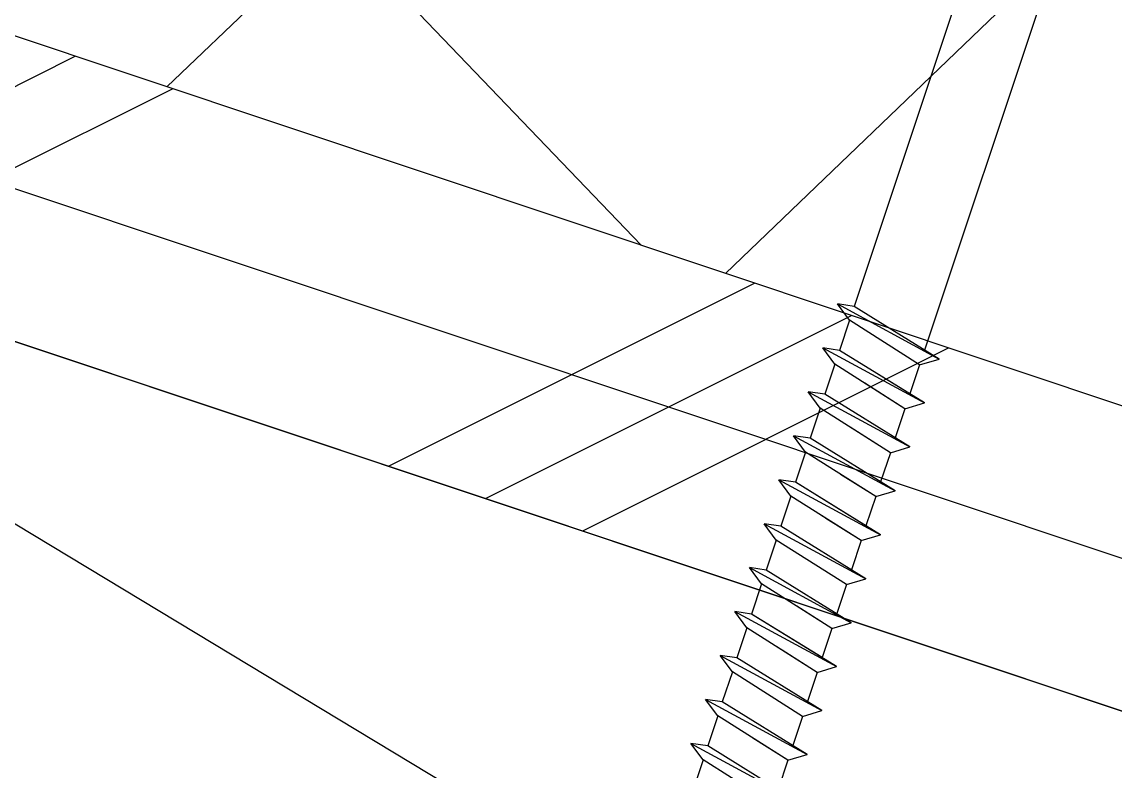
# Model space of a CAD drawing. Header units: inches. Extents: x -2661 to 42767, y -1222 to 9099.
# Drawn here: x 817.966 to 820.326, y 2532.054 to 2533.671 of the extents above; entities that cross this region are included whole.
import ezdxf

# ---------------------------------------------------------------- set-up
doc = ezdxf.new("R2010")
doc.units = ezdxf.units.IN
doc.header["$LTSCALE"] = 12
doc.header["$MEASUREMENT"] = 0
doc.layers.add('S-HATCH1', color=1, linetype='CONTINUOUS', transparency=0.5)
doc.layers.add('S-SIMPSON', color=2, linetype='CONTINUOUS')
doc.layers.add('S-WOOD', color=3, linetype='CONTINUOUS')

# ---------------------------------------------------------------- blocks, each defined once
blk = doc.blocks.new('SIP SCREW')
at = {"layer": 'S-SIMPSON'}
for p, q in [((-0.087, -0.536), (-0.087, -9.8775)), ((0.087, -0.5316), (0.087, -9.8363))]:
    blk.add_line(p, q, dxfattribs=at)
at = {"layer": 'S-SIMPSON', "color": 1}
for p, q in [((-0.123, -9.886), (0.087, -9.8363)), ((-0.123, -9.886), (0.087, -9.8363)), ((-0.123, -9.886), (0.087, -9.8363)), ((-0.123, -9.886), (0.087, -9.8363)), ((0.087, -9.8363), (0.123, -9.8427)), ((0.087, -9.8363), (0.123, -9.8427)), ((0.087, -9.8363), (0.123, -9.8427)), ((0.087, -9.8363), (0.123, -9.8427)), ((0.123, -9.8427), (-0.123, -9.886)), ((0.123, -9.8427), (-0.123, -9.886)), ((0.123, -9.8427), (-0.123, -9.886)), ((0.123, -9.8427), (-0.123, -9.886)), ((0.087, -9.8679), (0.123, -9.8427)), ((0.087, -9.8679), (0.123, -9.8427)), ((0.087, -9.8679), (0.123, -9.8427)), ((0.087, -9.8679), (0.123, -9.8427)), ((-0.087, -9.9112), (-0.123, -9.886)), ((-0.087, -9.9112), (-0.123, -9.886)), ((-0.087, -9.9112), (-0.123, -9.886)), ((-0.087, -9.9112), (-0.123, -9.886)), ((-0.087, -9.9112), (-0.123, -9.886)), ((-0.087, -9.9112), (0.087, -9.8679)), ((-0.087, -9.9112), (0.087, -9.8679)), ((-0.087, -9.9112), (0.087, -9.8679)), ((-0.087, -9.9112), (0.087, -9.8679)), ((0.087, -9.8679), (0.087, -9.9363)), ((0.087, -9.8679), (0.087, -9.9363)), ((0.087, -9.8679), (0.087, -9.9363)), ((0.087, -9.8679), (0.087, -9.9363)), ((0.087, -9.8679), (0.087, -9.9363)), ((0.087, -9.8679), (0.087, -9.9363)), ((0.087, -9.8679), (0.087, -9.9363)), ((0.087, -9.8679), (0.087, -9.9363)), ((0.087, -9.8679), (0.087, -9.9363)), ((0.087, -9.8679), (0.087, -9.9363)), ((0.087, -9.8679), (0.087, -9.9363)), ((0.087, -9.8679), (0.087, -9.9363)), ((0.087, -9.8679), (0.087, -9.9363)), ((0.087, -9.8679), (0.087, -9.9363)), ((-0.087, -9.9112), (0, -9.8896)), ((-0.087, -9.9112), (-0.087, -9.9775)), ((-0.087, -9.9112), (-0.087, -9.9775)), ((-0.087, -9.9112), (-0.087, -9.9775)), ((-0.087, -9.9112), (-0.087, -9.9775)), ((-0.087, -9.9112), (-0.087, -9.9775)), ((-0.087, -9.9112), (-0.087, -9.9775)), ((-0.087, -9.9112), (-0.087, -9.9775)), ((-0.087, -9.9112), (-0.087, -9.9775)), ((-0.087, -9.9112), (-0.087, -9.9775)), ((-0.087, -9.9112), (-0.087, -9.9775)), ((-0.087, -9.9112), (-0.087, -9.9775)), ((-0.087, -9.9112), (-0.087, -9.9775)), ((-0.087, -9.9112), (-0.087, -9.9775)), ((-0.087, -9.9112), (-0.087, -9.9775)), ((-0.087, -9.9112), (-0.087, -9.9775)), ((-0.087, -9.9112), (-0.087, -9.9775)), ((-0.123, -9.986), (0.087, -9.9363)), ((-0.123, -9.986), (0.087, -9.9363)), ((-0.123, -9.986), (0.087, -9.9363)), ((-0.123, -9.986), (0.087, -9.9363)), ((-0.123, -9.986), (0.087, -9.9363)), ((-0.123, -9.986), (0.087, -9.9363)), ((-0.123, -9.986), (0.087, -9.9363)), ((-0.123, -9.986), (0.087, -9.9363)), ((-0.087, -9.9775), (0.087, -9.9363)), ((0.087, -9.9363), (0.123, -9.9427)), ((0.087, -9.9363), (0.123, -9.9427)), ((0.087, -9.9363), (0.123, -9.9427)), ((0.087, -9.9363), (0.123, -9.9427)), ((0.087, -9.9363), (0.123, -9.9427)), ((0.087, -9.9363), (0.123, -9.9427)), ((0.087, -9.9363), (0.123, -9.9427)), ((0.087, -9.9363), (0.123, -9.9427)), ((0.087, -9.9363), (0.123, -9.9427)), ((0.123, -9.9427), (-0.123, -9.986)), ((0.123, -9.9427), (-0.123, -9.986)), ((0.123, -9.9427), (-0.123, -9.986)), ((0.123, -9.9427), (-0.123, -9.986)), ((0.123, -9.9427), (-0.123, -9.986)), ((0.123, -9.9427), (-0.123, -9.986)), ((0.123, -9.9427), (-0.123, -9.986)), ((0.123, -9.9427), (-0.123, -9.986)), ((0.123, -9.9427), (-0.123, -9.986)), ((0.087, -9.9679), (0.123, -9.9427)), ((0.087, -9.9679), (0.123, -9.9427)), ((0.087, -9.9679), (0.123, -9.9427)), ((0.087, -9.9679), (0.123, -9.9427)), ((0.087, -9.9679), (0.123, -9.9427)), ((0.087, -9.9679), (0.123, -9.9427)), ((0.087, -9.9679), (0.123, -9.9427)), ((0.087, -9.9679), (0.123, -9.9427)), ((0.087, -9.9679), (0.123, -9.9427)), ((-0.087, -10.0112), (0.087, -9.9679)), ((-0.087, -10.0112), (0.087, -9.9679)), ((-0.087, -10.0112), (0.087, -9.9679)), ((-0.087, -10.0112), (0.087, -9.9679)), ((-0.087, -10.0112), (0.087, -9.9679)), ((-0.087, -10.0112), (0.087, -9.9679)), ((-0.087, -10.0112), (0.087, -9.9679)), ((-0.087, -10.0112), (0.087, -9.9679)), ((-0.087, -10.0112), (0.087, -9.9679)), ((0.087, -9.9679), (0.087, -10.0363)), ((0.087, -9.9679), (0.087, -10.0363)), ((0.087, -9.9679), (0.087, -10.0363)), ((0.087, -9.9679), (0.087, -10.0363)), ((0.087, -9.9679), (0.087, -10.0363)), ((0.087, -9.9679), (0.087, -10.0363)), ((0.087, -9.9679), (0.087, -10.0363)), ((0.087, -9.9679), (0.087, -10.0363)), ((0.087, -9.9679), (0.087, -10.0363)), ((0.087, -9.9679), (0.087, -10.0363)), ((0.087, -9.9679), (0.087, -10.0363)), ((0.087, -9.9679), (0.087, -10.0363)), ((0.087, -9.9679), (0.087, -10.0363)), ((0.087, -9.9679), (0.087, -10.0363)), ((0.087, -9.9679), (0.087, -10.0363)), ((0.087, -9.9679), (0.087, -10.0363)), ((0.087, -9.9679), (0.087, -10.0363)), ((0.087, -9.9679), (0.087, -10.0363)), ((0.087, -9.9679), (0.087, -10.0363)), ((0.087, -9.9679), (0.087, -10.0363)), ((0.087, -9.9679), (0.087, -10.0363)), ((-0.087, -10.0112), (-0.123, -9.986)), ((-0.087, -10.0112), (-0.123, -9.986)), ((-0.087, -10.0112), (-0.123, -9.986)), ((-0.087, -10.0112), (-0.123, -9.986)), ((-0.087, -10.0112), (-0.123, -9.986)), ((-0.087, -10.0112), (-0.123, -9.986)), ((-0.087, -10.0112), (-0.123, -9.986)), ((-0.087, -10.0112), (-0.123, -9.986)), ((-0.087, -10.0112), (-0.123, -9.986)), ((-0.087, -10.0112), (-0.123, -9.986)), ((-0.087, -10.0112), (-0.123, -9.986)), ((-0.087, -10.0112), (-0.123, -9.986)), ((-0.087, -10.0112), (-0.123, -9.986)), ((-0.087, -10.0112), (0.013, -9.9863)), ((-0.087, -10.0112), (0.013, -9.9863)), ((-0.087, -10.0112), (0.013, -9.9863)), ((-0.087, -10.0112), (0, -9.9896)), ((-0.087, -10.0112), (-0.087, -10.0775)), ((-0.087, -10.0112), (-0.087, -10.0775)), ((-0.087, -10.0112), (-0.087, -10.0775)), ((-0.087, -10.0112), (-0.087, -10.0775)), ((-0.087, -10.0112), (-0.087, -10.0775)), ((-0.087, -10.0112), (-0.087, -10.0775)), ((-0.087, -10.0112), (-0.087, -10.0775)), ((-0.087, -10.0112), (-0.087, -10.0775)), ((-0.087, -10.0112), (-0.087, -10.0775)), ((-0.087, -10.0112), (-0.087, -10.0775)), ((-0.087, -10.0112), (-0.087, -10.0775)), ((-0.087, -10.0112), (-0.087, -10.0775)), ((-0.087, -10.0112), (-0.087, -10.0775)), ((-0.087, -10.0112), (-0.087, -10.0775)), ((-0.087, -10.0112), (-0.087, -10.0775)), ((-0.087, -10.0112), (-0.087, -10.0775)), ((-0.087, -10.0112), (-0.087, -10.0775)), ((-0.087, -10.0112), (-0.087, -10.0775)), ((-0.087, -10.0112), (-0.087, -10.0775)), ((-0.087, -10.0112), (-0.087, -10.0775)), ((-0.087, -10.0112), (-0.087, -10.0775)), ((-0.123, -10.086), (0.087, -10.0363)), ((-0.123, -10.086), (0.087, -10.0363)), ((-0.123, -10.086), (0.087, -10.0363)), ((-0.123, -10.086), (0.087, -10.0363)), ((-0.123, -10.086), (0.087, -10.0363)), ((-0.123, -10.086), (0.087, -10.0363)), ((-0.123, -10.086), (0.087, -10.0363)), ((-0.123, -10.086), (0.087, -10.0363)), ((-0.123, -10.086), (0.087, -10.0363)), ((-0.123, -10.086), (0.087, -10.0363)), ((-0.123, -10.086), (0.087, -10.0363)), ((-0.123, -10.086), (0.087, -10.0363)), ((0.123, -10.0427), (-0.123, -10.086)), ((0.123, -10.0427), (-0.123, -10.086)), ((0.123, -10.0427), (-0.123, -10.086)), ((0.123, -10.0427), (-0.123, -10.086)), ((0.123, -10.0427), (-0.123, -10.086)), ((0.123, -10.0427), (-0.123, -10.086)), ((0.123, -10.0427), (-0.123, -10.086)), ((0.123, -10.0427), (-0.123, -10.086)), ((0.123, -10.0427), (-0.123, -10.086)), ((0.123, -10.0427), (-0.123, -10.086)), ((0.123, -10.0427), (-0.123, -10.086)), ((0.123, -10.0427), (-0.123, -10.086)), ((0.087, -10.0363), (0.123, -10.0427)), ((0.087, -10.0363), (0.123, -10.0427)), ((0.087, -10.0363), (0.123, -10.0427)), ((0.087, -10.0363), (0.123, -10.0427)), ((0.087, -10.0363), (0.123, -10.0427)), ((0.087, -10.0363), (0.123, -10.0427)), ((0.087, -10.0363), (0.123, -10.0427)), ((0.087, -10.0363), (0.123, -10.0427)), ((0.087, -10.0363), (0.123, -10.0427)), ((0.087, -10.0363), (0.123, -10.0427)), ((0.087, -10.0363), (0.123, -10.0427)), ((0.087, -10.0363), (0.123, -10.0427)), ((0.087, -10.0679), (0.123, -10.0427)), ((0.087, -10.0679), (0.123, -10.0427)), ((0.087, -10.0679), (0.123, -10.0427)), ((0.087, -10.0679), (0.123, -10.0427)), ((0.087, -10.0679), (0.123, -10.0427)), ((0.087, -10.0679), (0.123, -10.0427)), ((0.087, -10.0679), (0.123, -10.0427)), ((0.087, -10.0679), (0.123, -10.0427)), ((0.087, -10.0679), (0.123, -10.0427)), ((0.087, -10.0679), (0.123, -10.0427)), ((0.087, -10.0679), (0.123, -10.0427)), ((0.087, -10.0679), (0.123, -10.0427)), ((-0.087, -10.1112), (0.087, -10.0679)), ((-0.087, -10.1112), (0.087, -10.0679)), ((-0.087, -10.1112), (0.087, -10.0679)), ((-0.087, -10.1112), (0.087, -10.0679)), ((-0.087, -10.1112), (0.087, -10.0679)), ((-0.087, -10.1112), (0.087, -10.0679)), ((-0.087, -10.1112), (0.087, -10.0679)), ((-0.087, -10.1112), (0.087, -10.0679)), ((-0.087, -10.1112), (0.087, -10.0679)), ((-0.087, -10.1112), (0.087, -10.0679)), ((-0.087, -10.1112), (0.087, -10.0679)), ((-0.087, -10.1112), (0.087, -10.0679)), ((0.087, -10.0679), (0.087, -10.1363)), ((0.087, -10.0679), (0.087, -10.1363)), ((0.087, -10.0679), (0.087, -10.1363)), ((0.087, -10.0679), (0.087, -10.1363)), ((0.087, -10.0679), (0.087, -10.1363)), ((0.087, -10.0679), (0.087, -10.1363)), ((0.087, -10.0679), (0.087, -10.1363)), ((0.087, -10.0679), (0.087, -10.1363)), ((0.087, -10.0679), (0.087, -10.1363)), ((0.087, -10.0679), (0.087, -10.1363)), ((0.087, -10.0679), (0.087, -10.1363)), ((0.087, -10.0679), (0.087, -10.1363)), ((0.087, -10.0679), (0.087, -10.1363)), ((0.087, -10.0679), (0.087, -10.1363)), ((0.087, -10.0679), (0.087, -10.1363)), ((0.087, -10.0679), (0.087, -10.1363)), ((0.087, -10.0679), (0.087, -10.1363)), ((0.087, -10.0679), (0.087, -10.1363)), ((0.087, -10.0679), (0.087, -10.1363)), ((0.087, -10.0679), (0.087, -10.1363)), ((0.087, -10.0679), (0.087, -10.1363)), ((0.087, -10.0679), (0.087, -10.1363)), ((0.087, -10.0679), (0.087, -10.1363)), ((0.087, -10.0679), (0.087, -10.1363)), ((0.087, -10.0679), (0.087, -10.1363)), ((-0.087, -10.1112), (-0.123, -10.086)), ((-0.087, -10.1112), (-0.123, -10.086)), ((-0.087, -10.1112), (-0.123, -10.086)), ((-0.087, -10.1112), (-0.123, -10.086)), ((-0.087, -10.1112), (-0.123, -10.086)), ((-0.087, -10.1112), (-0.123, -10.086)), ((-0.087, -10.1112), (-0.123, -10.086)), ((-0.087, -10.1112), (-0.123, -10.086)), ((-0.087, -10.1112), (-0.123, -10.086)), ((-0.087, -10.1112), (-0.123, -10.086)), ((-0.087, -10.1112), (-0.123, -10.086)), ((-0.087, -10.1112), (-0.123, -10.086)), ((-0.087, -10.1112), (-0.123, -10.086)), ((-0.087, -10.1112), (-0.123, -10.086)), ((-0.087, -10.1112), (-0.123, -10.086)), ((-0.087, -10.1112), (0.013, -10.0863)), ((-0.087, -10.1112), (0.013, -10.0863)), ((-0.087, -10.1112), (0.013, -10.0863)), ((-0.087, -10.1112), (-0.087, -10.1775)), ((-0.087, -10.1112), (-0.087, -10.1775)), ((-0.087, -10.1112), (-0.087, -10.1775)), ((-0.087, -10.1112), (-0.087, -10.1775)), ((-0.087, -10.1112), (-0.087, -10.1775)), ((-0.087, -10.1112), (-0.087, -10.1775)), ((-0.087, -10.1112), (-0.087, -10.1775)), ((-0.087, -10.1112), (-0.087, -10.1775)), ((-0.087, -10.1112), (-0.087, -10.1775)), ((-0.087, -10.1112), (-0.087, -10.1775)), ((-0.087, -10.1112), (-0.087, -10.1775)), ((-0.087, -10.1112), (-0.087, -10.1775)), ((-0.087, -10.1112), (-0.087, -10.1775)), ((-0.087, -10.1112), (-0.087, -10.1775)), ((-0.087, -10.1112), (-0.087, -10.1775)), ((-0.087, -10.1112), (-0.087, -10.1775)), ((-0.087, -10.1112), (-0.087, -10.1775)), ((-0.087, -10.1112), (-0.087, -10.1775)), ((-0.087, -10.1112), (-0.087, -10.1775)), ((-0.087, -10.1112), (-0.087, -10.1775)), ((-0.087, -10.1112), (-0.087, -10.1775)), ((-0.087, -10.1112), (-0.087, -10.1775)), ((-0.087, -10.1112), (-0.087, -10.1775)), ((-0.087, -10.1112), (-0.087, -10.1775)), ((-0.087, -10.1112), (-0.087, -10.1775)), ((-0.123, -10.186), (0.087, -10.1363)), ((-0.123, -10.186), (0.087, -10.1363)), ((-0.123, -10.186), (0.087, -10.1363)), ((-0.123, -10.186), (0.087, -10.1363)), ((-0.123, -10.186), (0.087, -10.1363)), ((-0.123, -10.186), (0.087, -10.1363)), ((-0.123, -10.186), (0.087, -10.1363)), ((-0.123, -10.186), (0.087, -10.1363)), ((-0.123, -10.186), (0.087, -10.1363)), ((-0.123, -10.186), (0.087, -10.1363)), ((-0.123, -10.186), (0.087, -10.1363)), ((-0.123, -10.186), (0.087, -10.1363)), ((-0.123, -10.186), (0.087, -10.1363)), ((-0.123, -10.186), (0.087, -10.1363)), ((-0.123, -10.186), (0.087, -10.1363)), ((-0.123, -10.186), (0.087, -10.1363)), ((-0.123, -10.186), (0.087, -10.1363)), ((-0.123, -10.186), (0.087, -10.1363)), ((-0.123, -10.186), (0.087, -10.1363)), ((0.123, -10.1427), (-0.123, -10.186)), ((0.123, -10.1427), (-0.123, -10.186)), ((0.123, -10.1427), (-0.123, -10.186)), ((0.123, -10.1427), (-0.123, -10.186)), ((0.123, -10.1427), (-0.123, -10.186)), ((0.123, -10.1427), (-0.123, -10.186)), ((0.123, -10.1427), (-0.123, -10.186)), ((0.123, -10.1427), (-0.123, -10.186)), ((0.123, -10.1427), (-0.123, -10.186)), ((0.123, -10.1427), (-0.123, -10.186)), ((0.123, -10.1427), (-0.123, -10.186)), ((0.123, -10.1427), (-0.123, -10.186)), ((0.123, -10.1427), (-0.123, -10.186)), ((0.123, -10.1427), (-0.123, -10.186)), ((0.123, -10.1427), (-0.123, -10.186)), ((0.123, -10.1427), (-0.123, -10.186)), ((0.123, -10.1427), (-0.123, -10.186)), ((0.123, -10.1427), (-0.123, -10.186)), ((0.123, -10.1427), (-0.123, -10.186)), ((0.087, -10.1363), (0.123, -10.1427)), ((0.087, -10.1363), (0.123, -10.1427)), ((0.087, -10.1363), (0.123, -10.1427)), ((0.087, -10.1363), (0.123, -10.1427)), ((0.087, -10.1363), (0.123, -10.1427)), ((0.087, -10.1363), (0.123, -10.1427)), ((0.087, -10.1363), (0.123, -10.1427)), ((0.087, -10.1363), (0.123, -10.1427)), ((0.087, -10.1363), (0.123, -10.1427)), ((0.087, -10.1363), (0.123, -10.1427)), ((0.087, -10.1363), (0.123, -10.1427)), ((0.087, -10.1363), (0.123, -10.1427)), ((0.087, -10.1363), (0.123, -10.1427)), ((0.087, -10.1363), (0.123, -10.1427)), ((0.087, -10.1363), (0.123, -10.1427)), ((0.087, -10.1363), (0.123, -10.1427)), ((0.087, -10.1363), (0.123, -10.1427)), ((0.087, -10.1363), (0.123, -10.1427)), ((0.087, -10.1363), (0.123, -10.1427)), ((0.087, -10.1679), (0.123, -10.1427)), ((0.087, -10.1679), (0.123, -10.1427)), ((0.087, -10.1679), (0.123, -10.1427)), ((0.087, -10.1679), (0.123, -10.1427)), ((0.087, -10.1679), (0.123, -10.1427)), ((0.087, -10.1679), (0.123, -10.1427)), ((0.087, -10.1679), (0.123, -10.1427)), ((0.087, -10.1679), (0.123, -10.1427)), ((0.087, -10.1679), (0.123, -10.1427)), ((0.087, -10.1679), (0.123, -10.1427)), ((0.087, -10.1679), (0.123, -10.1427)), ((0.087, -10.1679), (0.123, -10.1427)), ((0.087, -10.1679), (0.123, -10.1427)), ((0.087, -10.1679), (0.123, -10.1427)), ((0.087, -10.1679), (0.123, -10.1427)), ((0.087, -10.1679), (0.123, -10.1427)), ((0.087, -10.1679), (0.123, -10.1427)), ((0.087, -10.1679), (0.123, -10.1427)), ((0.087, -10.1679), (0.123, -10.1427)), ((-0.087, -10.2112), (0.087, -10.1679)), ((-0.087, -10.2112), (0.087, -10.1679)), ((-0.087, -10.2112), (0.087, -10.1679)), ((-0.087, -10.2112), (0.087, -10.1679)), ((-0.087, -10.2112), (0.087, -10.1679)), ((-0.087, -10.2112), (0.087, -10.1679)), ((-0.087, -10.2112), (0.087, -10.1679)), ((-0.087, -10.2112), (0.087, -10.1679)), ((-0.087, -10.2112), (0.087, -10.1679)), ((-0.087, -10.2112), (0.087, -10.1679)), ((-0.087, -10.2112), (0.087, -10.1679)), ((-0.087, -10.2112), (0.087, -10.1679)), ((-0.087, -10.2112), (0.087, -10.1679)), ((-0.087, -10.2112), (0.087, -10.1679)), ((-0.087, -10.2112), (0.087, -10.1679)), ((-0.087, -10.2112), (0.087, -10.1679)), ((-0.087, -10.2112), (0.087, -10.1679)), ((-0.087, -10.2112), (0.087, -10.1679)), ((-0.087, -10.2112), (0.087, -10.1679)), ((0.087, -10.1679), (0.087, -10.2363)), ((0.087, -10.1679), (0.087, -10.2363)), ((0.087, -10.1679), (0.087, -10.2363)), ((0.087, -10.1679), (0.087, -10.2363)), ((0.087, -10.1679), (0.087, -10.2363)), ((0.087, -10.1679), (0.087, -10.2363)), ((0.087, -10.1679), (0.087, -10.2363)), ((0.087, -10.1679), (0.087, -10.2363)), ((0.087, -10.1679), (0.087, -10.2363)), ((0.087, -10.1679), (0.087, -10.2363)), ((0.087, -10.1679), (0.087, -10.2363)), ((0.087, -10.1679), (0.087, -10.2363)), ((-0.087, -10.2112), (-0.123, -10.186)), ((-0.087, -10.2112), (-0.123, -10.186)), ((-0.087, -10.2112), (-0.123, -10.186)), ((-0.087, -10.2112), (-0.123, -10.186)), ((-0.087, -10.2112), (-0.123, -10.186)), ((-0.087, -10.2112), (-0.123, -10.186)), ((-0.087, -10.2112), (-0.123, -10.186)), ((-0.087, -10.2112), (-0.123, -10.186)), ((-0.087, -10.2112), (-0.123, -10.186)), ((-0.087, -10.2112), (-0.123, -10.186)), ((-0.087, -10.2112), (-0.123, -10.186)), ((-0.087, -10.2112), (-0.123, -10.186)), ((-0.087, -10.2112), (-0.123, -10.186)), ((-0.087, -10.2112), (-0.123, -10.186)), ((-0.087, -10.2112), (-0.123, -10.186)), ((-0.087, -10.2112), (-0.123, -10.186)), ((-0.087, -10.2112), (-0.123, -10.186)), ((-0.087, -10.2112), (-0.123, -10.186)), ((-0.087, -10.2112), (-0.123, -10.186)), ((-0.087, -10.2112), (-0.123, -10.186)), ((-0.087, -10.2112), (-0.123, -10.186)), ((-0.087, -10.2112), (-0.123, -10.186)), ((-0.087, -10.2112), (-0.123, -10.186)), ((-0.087, -10.2112), (0, -10.1896)), ((-0.087, -10.2112), (0, -10.1896)), ((-0.087, -10.2112), (0, -10.1896)), ((-0.087, -10.2112), (0, -10.1896)), ((-0.087, -10.2112), (-0.087, -10.2775)), ((-0.087, -10.2112), (-0.087, -10.2775)), ((-0.087, -10.2112), (-0.087, -10.2775)), ((-0.087, -10.2112), (-0.087, -10.2775)), ((-0.087, -10.2112), (-0.087, -10.2775)), ((-0.087, -10.2112), (-0.087, -10.2775)), ((-0.087, -10.2112), (-0.087, -10.2775)), ((-0.087, -10.2112), (-0.087, -10.2775)), ((-0.087, -10.2112), (-0.087, -10.2775)), ((-0.087, -10.2112), (-0.087, -10.2775)), ((-0.087, -10.2112), (-0.087, -10.2775)), ((-0.087, -10.2112), (-0.087, -10.2775)), ((-0.087, -10.2112), (-0.087, -10.2775)), ((-0.087, -10.2112), (-0.087, -10.2775)), ((-0.123, -10.286), (0.087, -10.2363)), ((-0.123, -10.286), (0.087, -10.2363)), ((-0.123, -10.286), (0.087, -10.2363)), ((-0.123, -10.286), (0.087, -10.2363)), ((-0.123, -10.286), (0.087, -10.2363)), ((-0.123, -10.286), (0.087, -10.2363)), ((-0.123, -10.286), (0.087, -10.2363)), ((-0.123, -10.286), (0.087, -10.2363)), ((0.123, -10.2427), (-0.123, -10.286)), ((0.123, -10.2427), (-0.123, -10.286)), ((0.123, -10.2427), (-0.123, -10.286)), ((0.123, -10.2427), (-0.123, -10.286)), ((0.123, -10.2427), (-0.123, -10.286)), ((0.123, -10.2427), (-0.123, -10.286)), ((0.123, -10.2427), (-0.123, -10.286)), ((0.123, -10.2427), (-0.123, -10.286)), ((0.123, -10.2427), (-0.123, -10.286)), ((-0.087, -10.2775), (0.087, -10.2363)), ((0.087, -10.2363), (0.123, -10.2427)), ((0.087, -10.2363), (0.123, -10.2427)), ((0.087, -10.2363), (0.123, -10.2427)), ((0.087, -10.2363), (0.123, -10.2427)), ((0.087, -10.2363), (0.123, -10.2427)), ((0.087, -10.2363), (0.123, -10.2427)), ((0.087, -10.2363), (0.123, -10.2427)), ((0.087, -10.2363), (0.123, -10.2427)), ((0.087, -10.2363), (0.123, -10.2427)), ((0.087, -10.2679), (0.123, -10.2427)), ((0.087, -10.2679), (0.123, -10.2427)), ((0.087, -10.2679), (0.123, -10.2427)), ((0.087, -10.2679), (0.123, -10.2427)), ((0.087, -10.2679), (0.123, -10.2427)), ((0.087, -10.2679), (0.123, -10.2427)), ((0.087, -10.2679), (0.123, -10.2427)), ((0.087, -10.2679), (0.123, -10.2427)), ((0.087, -10.2679), (0.123, -10.2427)), ((-0.087, -10.3112), (-0.123, -10.286)), ((-0.087, -10.3112), (-0.123, -10.286)), ((-0.087, -10.3112), (-0.123, -10.286)), ((-0.087, -10.3112), (-0.123, -10.286)), ((-0.087, -10.3112), (-0.123, -10.286)), ((-0.087, -10.3112), (-0.123, -10.286)), ((-0.087, -10.3112), (-0.123, -10.286)), ((-0.087, -10.3112), (-0.123, -10.286)), ((-0.087, -10.3112), (-0.123, -10.286)), ((-0.087, -10.3112), (-0.123, -10.286)), ((-0.087, -10.3112), (-0.123, -10.286)), ((-0.087, -10.3112), (-0.123, -10.286)), ((-0.087, -10.3112), (-0.123, -10.286)), ((-0.087, -10.3112), (0.087, -10.2679)), ((-0.087, -10.3112), (0.087, -10.2679)), ((-0.087, -10.3112), (0.087, -10.2679)), ((-0.087, -10.3112), (0.087, -10.2679)), ((-0.087, -10.3112), (0.087, -10.2679)), ((-0.087, -10.3112), (0.087, -10.2679)), ((-0.087, -10.3112), (0.087, -10.2679)), ((-0.087, -10.3112), (0.087, -10.2679)), ((-0.087, -10.3112), (0.087, -10.2679)), ((-0.087, -10.3112), (0.013, -10.2863)), ((-0.087, -10.3112), (0.013, -10.2863)), ((-0.087, -10.3112), (0.013, -10.2863)), ((-0.087, -10.3112), (0, -10.2896)), ((0.087, -10.2679), (0.087, -10.3363)), ((0.087, -10.2679), (0.087, -10.3363)), ((0.087, -10.2679), (0.087, -10.3363)), ((0.087, -10.2679), (0.087, -10.3363)), ((0.087, -10.2679), (0.087, -10.3363)), ((0.087, -10.2679), (0.087, -10.3363)), ((0.087, -10.2679), (0.087, -10.3363)), ((0.087, -10.2679), (0.087, -10.3363)), ((0.087, -10.2679), (0.087, -10.3363)), ((0.087, -10.2679), (0.087, -10.3363)), ((0.087, -10.2679), (0.087, -10.3363)), ((0.087, -10.2679), (0.087, -10.3363)), ((0.087, -10.2679), (0.087, -10.3363)), ((0.087, -10.2679), (0.087, -10.3363)), ((0.087, -10.2679), (0.087, -10.3363)), ((0.087, -10.2679), (0.087, -10.3363)), ((0.087, -10.2679), (0.087, -10.3363)), ((-0.087, -10.3112), (-0.087, -10.3775)), ((-0.087, -10.3112), (-0.087, -10.3775)), ((-0.087, -10.3112), (-0.087, -10.3775)), ((-0.087, -10.3112), (-0.087, -10.3775)), ((-0.087, -10.3112), (-0.087, -10.3775)), ((-0.087, -10.3112), (-0.087, -10.3775)), ((-0.087, -10.3112), (-0.087, -10.3775)), ((-0.087, -10.3112), (-0.087, -10.3775)), ((-0.087, -10.3112), (-0.087, -10.3775)), ((-0.087, -10.3112), (-0.087, -10.3775)), ((-0.087, -10.3112), (-0.087, -10.3775)), ((-0.087, -10.3112), (-0.087, -10.3775)), ((-0.087, -10.3112), (-0.087, -10.3775)), ((-0.087, -10.3112), (-0.087, -10.3775)), ((-0.087, -10.3112), (-0.087, -10.3775)), ((-0.087, -10.3112), (-0.087, -10.3775)), ((-0.123, -10.386), (0.087, -10.3363)), ((-0.123, -10.386), (0.087, -10.3363)), ((-0.123, -10.386), (0.087, -10.3363)), ((-0.123, -10.386), (0.087, -10.3363)), ((-0.123, -10.386), (0.087, -10.3363)), ((-0.123, -10.386), (0.087, -10.3363)), ((-0.123, -10.386), (0.087, -10.3363)), ((-0.123, -10.386), (0.087, -10.3363)), ((-0.123, -10.386), (0.087, -10.3363)), ((-0.123, -10.386), (0.087, -10.3363)), ((-0.123, -10.386), (0.087, -10.3363)), ((-0.123, -10.386), (0.087, -10.3363)), ((0.087, -10.3363), (0.123, -10.3427)), ((0.087, -10.3363), (0.123, -10.3427)), ((0.087, -10.3363), (0.123, -10.3427)), ((0.087, -10.3363), (0.123, -10.3427)), ((0.087, -10.3363), (0.123, -10.3427)), ((0.087, -10.3363), (0.123, -10.3427)), ((0.087, -10.3363), (0.123, -10.3427)), ((0.087, -10.3363), (0.123, -10.3427)), ((0.087, -10.3363), (0.123, -10.3427)), ((0.087, -10.3363), (0.123, -10.3427)), ((0.087, -10.3363), (0.123, -10.3427)), ((0.087, -10.3363), (0.123, -10.3427)), ((0.123, -10.3427), (-0.123, -10.386)), ((0.123, -10.3427), (-0.123, -10.386)), ((0.123, -10.3427), (-0.123, -10.386)), ((0.123, -10.3427), (-0.123, -10.386)), ((0.123, -10.3427), (-0.123, -10.386)), ((0.123, -10.3427), (-0.123, -10.386)), ((0.123, -10.3427), (-0.123, -10.386)), ((0.123, -10.3427), (-0.123, -10.386)), ((0.123, -10.3427), (-0.123, -10.386)), ((0.123, -10.3427), (-0.123, -10.386)), ((0.123, -10.3427), (-0.123, -10.386)), ((0.123, -10.3427), (-0.123, -10.386)), ((0.087, -10.3679), (0.123, -10.3427)), ((0.087, -10.3679), (0.123, -10.3427)), ((0.087, -10.3679), (0.123, -10.3427)), ((0.087, -10.3679), (0.123, -10.3427)), ((0.087, -10.3679), (0.123, -10.3427)), ((0.087, -10.3679), (0.123, -10.3427)), ((0.087, -10.3679), (0.123, -10.3427)), ((0.087, -10.3679), (0.123, -10.3427)), ((0.087, -10.3679), (0.123, -10.3427)), ((0.087, -10.3679), (0.123, -10.3427)), ((0.087, -10.3679), (0.123, -10.3427)), ((0.087, -10.3679), (0.123, -10.3427)), ((-0.087, -10.4112), (0.087, -10.3679)), ((-0.087, -10.4112), (0.087, -10.3679)), ((-0.087, -10.4112), (0.087, -10.3679)), ((-0.087, -10.4112), (0.087, -10.3679)), ((-0.087, -10.4112), (0.087, -10.3679)), ((-0.087, -10.4112), (0.087, -10.3679)), ((-0.087, -10.4112), (0.087, -10.3679)), ((-0.087, -10.4112), (0.087, -10.3679)), ((-0.087, -10.4112), (0.087, -10.3679)), ((-0.087, -10.4112), (0.087, -10.3679)), ((-0.087, -10.4112), (0.087, -10.3679)), ((-0.087, -10.4112), (0.087, -10.3679)), ((0.087, -10.3679), (0.087, -10.4363)), ((0.087, -10.3679), (0.087, -10.4363)), ((0.087, -10.3679), (0.087, -10.4363)), ((0.087, -10.3679), (0.087, -10.4363)), ((0.087, -10.3679), (0.087, -10.4363)), ((0.087, -10.3679), (0.087, -10.4363)), ((0.087, -10.3679), (0.087, -10.4363)), ((0.087, -10.3679), (0.087, -10.4363)), ((0.087, -10.3679), (0.087, -10.4363)), ((0.087, -10.3679), (0.087, -10.4363)), ((0.087, -10.3679), (0.087, -10.4363)), ((0.087, -10.3679), (0.087, -10.4363)), ((0.087, -10.3679), (0.087, -10.4363)), ((0.087, -10.3679), (0.087, -10.4363)), ((0.087, -10.3679), (0.087, -10.4363)), ((0.087, -10.3679), (0.087, -10.4363)), ((0.087, -10.3679), (0.087, -10.4363)), ((-0.087, -10.4112), (-0.123, -10.386)), ((-0.087, -10.4112), (-0.123, -10.386)), ((-0.087, -10.4112), (-0.123, -10.386)), ((-0.087, -10.4112), (-0.123, -10.386)), ((-0.087, -10.4112), (-0.123, -10.386)), ((-0.087, -10.4112), (-0.123, -10.386)), ((-0.087, -10.4112), (-0.123, -10.386)), ((-0.087, -10.4112), (-0.123, -10.386)), ((-0.087, -10.4112), (-0.123, -10.386)), ((-0.087, -10.4112), (-0.123, -10.386)), ((-0.087, -10.4112), (-0.123, -10.386)), ((-0.087, -10.4112), (-0.123, -10.386)), ((-0.087, -10.4112), (-0.087, -10.4775)), ((-0.087, -10.4112), (-0.087, -10.4775)), ((-0.087, -10.4112), (-0.087, -10.4775)), ((-0.087, -10.4112), (-0.087, -10.4775)), ((-0.087, -10.4112), (-0.087, -10.4775)), ((-0.087, -10.4112), (-0.087, -10.4775)), ((-0.087, -10.4112), (-0.087, -10.4775)), ((-0.087, -10.4112), (-0.087, -10.4775)), ((-0.087, -10.4112), (-0.087, -10.4775)), ((-0.087, -10.4112), (-0.087, -10.4775)), ((-0.087, -10.4112), (-0.087, -10.4775)), ((-0.087, -10.4112), (-0.087, -10.4775)), ((-0.087, -10.4112), (-0.087, -10.4775)), ((-0.087, -10.4112), (-0.087, -10.4775)), ((-0.087, -10.4112), (-0.087, -10.4775)), ((-0.087, -10.4112), (-0.087, -10.4775)), ((-0.087, -10.4112), (-0.087, -10.4775)), ((-0.123, -10.486), (0.087, -10.4363)), ((-0.123, -10.486), (0.087, -10.4363)), ((-0.123, -10.486), (0.087, -10.4363)), ((-0.123, -10.486), (0.087, -10.4363)), ((-0.123, -10.486), (0.087, -10.4363)), ((-0.123, -10.486), (0.087, -10.4363)), ((-0.123, -10.486), (0.087, -10.4363)), ((-0.123, -10.486), (0.087, -10.4363)), ((-0.123, -10.486), (0.087, -10.4363)), ((-0.123, -10.486), (0.087, -10.4363)), ((-0.123, -10.486), (0.087, -10.4363)), ((-0.123, -10.486), (0.087, -10.4363)), ((-0.123, -10.486), (0.087, -10.4363)), ((-0.123, -10.486), (0.087, -10.4363)), ((-0.123, -10.486), (0.087, -10.4363)), ((0.123, -10.4427), (-0.123, -10.486)), ((0.123, -10.4427), (-0.123, -10.486)), ((0.123, -10.4427), (-0.123, -10.486)), ((0.123, -10.4427), (-0.123, -10.486)), ((0.123, -10.4427), (-0.123, -10.486)), ((0.123, -10.4427), (-0.123, -10.486)), ((0.123, -10.4427), (-0.123, -10.486)), ((0.123, -10.4427), (-0.123, -10.486)), ((0.123, -10.4427), (-0.123, -10.486)), ((0.123, -10.4427), (-0.123, -10.486)), ((0.123, -10.4427), (-0.123, -10.486)), ((0.123, -10.4427), (-0.123, -10.486)), ((0.123, -10.4427), (-0.123, -10.486)), ((0.123, -10.4427), (-0.123, -10.486)), ((0.123, -10.4427), (-0.123, -10.486)), ((0.087, -10.4363), (0.123, -10.4427)), ((0.087, -10.4363), (0.123, -10.4427)), ((0.087, -10.4363), (0.123, -10.4427)), ((0.087, -10.4363), (0.123, -10.4427)), ((0.087, -10.4363), (0.123, -10.4427)), ((0.087, -10.4363), (0.123, -10.4427)), ((0.087, -10.4363), (0.123, -10.4427)), ((0.087, -10.4363), (0.123, -10.4427)), ((0.087, -10.4363), (0.123, -10.4427)), ((0.087, -10.4363), (0.123, -10.4427)), ((0.087, -10.4363), (0.123, -10.4427)), ((0.087, -10.4363), (0.123, -10.4427)), ((0.087, -10.4363), (0.123, -10.4427)), ((0.087, -10.4363), (0.123, -10.4427)), ((0.087, -10.4363), (0.123, -10.4427)), ((0.087, -10.4679), (0.123, -10.4427)), ((0.087, -10.4679), (0.123, -10.4427)), ((0.087, -10.4679), (0.123, -10.4427)), ((0.087, -10.4679), (0.123, -10.4427)), ((0.087, -10.4679), (0.123, -10.4427)), ((0.087, -10.4679), (0.123, -10.4427)), ((0.087, -10.4679), (0.123, -10.4427)), ((0.087, -10.4679), (0.123, -10.4427)), ((0.087, -10.4679), (0.123, -10.4427)), ((0.087, -10.4679), (0.123, -10.4427)), ((0.087, -10.4679), (0.123, -10.4427)), ((0.087, -10.4679), (0.123, -10.4427)), ((0.087, -10.4679), (0.123, -10.4427)), ((0.087, -10.4679), (0.123, -10.4427)), ((0.087, -10.4679), (0.123, -10.4427)), ((-0.087, -10.5112), (0.087, -10.4679)), ((-0.087, -10.5112), (0.087, -10.4679)), ((-0.087, -10.5112), (0.087, -10.4679)), ((-0.087, -10.5112), (0.087, -10.4679)), ((-0.087, -10.5112), (0.087, -10.4679)), ((-0.087, -10.5112), (0.087, -10.4679)), ((-0.087, -10.5112), (0.087, -10.4679)), ((-0.087, -10.5112), (0.087, -10.4679)), ((-0.087, -10.5112), (0.087, -10.4679)), ((-0.087, -10.5112), (0.087, -10.4679)), ((-0.087, -10.5112), (0.087, -10.4679)), ((-0.087, -10.5112), (0.087, -10.4679)), ((-0.087, -10.5112), (0.087, -10.4679)), ((-0.087, -10.5112), (0.087, -10.4679)), ((-0.087, -10.5112), (0.087, -10.4679)), ((0.087, -10.4679), (0.087, -10.5363)), ((0.087, -10.4679), (0.087, -10.5363)), ((0.087, -10.4679), (0.087, -10.5363)), ((0.087, -10.4679), (0.087, -10.5363)), ((0.087, -10.4679), (0.087, -10.5363)), ((0.087, -10.4679), (0.087, -10.5363)), ((0.087, -10.4679), (0.087, -10.5363)), ((0.087, -10.4679), (0.087, -10.5363)), ((0.087, -10.4679), (0.087, -10.5363)), ((0.087, -10.4679), (0.087, -10.5363)), ((0.087, -10.4679), (0.087, -10.5363)), ((0.087, -10.4679), (0.087, -10.5363)), ((0.087, -10.4679), (0.087, -10.5363)), ((0.087, -10.4679), (0.087, -10.5363)), ((0.087, -10.4679), (0.087, -10.5363)), ((0.087, -10.4679), (0.087, -10.5363)), ((0.087, -10.4679), (0.087, -10.5363)), ((0.087, -10.4679), (0.087, -10.5363)), ((-0.087, -10.5112), (-0.123, -10.486)), ((-0.087, -10.5112), (-0.123, -10.486)), ((-0.087, -10.5112), (-0.123, -10.486)), ((-0.087, -10.5112), (-0.123, -10.486)), ((-0.087, -10.5112), (-0.123, -10.486)), ((-0.087, -10.5112), (-0.123, -10.486)), ((-0.087, -10.5112), (-0.123, -10.486)), ((-0.087, -10.5112), (-0.123, -10.486)), ((-0.087, -10.5112), (-0.123, -10.486)), ((-0.087, -10.5112), (-0.123, -10.486)), ((-0.087, -10.5112), (-0.123, -10.486)), ((-0.087, -10.5112), (-0.123, -10.486)), ((-0.087, -10.5112), (-0.123, -10.486)), ((-0.087, -10.5112), (-0.123, -10.486)), ((-0.087, -10.5112), (-0.123, -10.486)), ((-0.087, -10.5112), (-0.123, -10.486)), ((-0.087, -10.5112), (-0.123, -10.486)), ((-0.087, -10.5112), (-0.123, -10.486)), ((-0.087, -10.5112), (0, -10.4896)), ((-0.087, -10.5112), (0, -10.4896)), ((-0.087, -10.5112), (0, -10.4896)), ((-0.087, -10.5112), (-0.087, -10.5775)), ((-0.087, -10.5112), (-0.087, -10.5775)), ((-0.087, -10.5112), (-0.087, -10.5775)), ((-0.087, -10.5112), (-0.087, -10.5775)), ((-0.087, -10.5112), (-0.087, -10.5775)), ((-0.087, -10.5112), (-0.087, -10.5775)), ((-0.087, -10.5112), (-0.087, -10.5775)), ((-0.087, -10.5112), (-0.087, -10.5775)), ((-0.087, -10.5112), (-0.087, -10.5775)), ((-0.087, -10.5112), (-0.087, -10.5775)), ((-0.087, -10.5112), (-0.087, -10.5775)), ((-0.087, -10.5112), (-0.087, -10.5775)), ((-0.123, -10.586), (0.087, -10.5363)), ((-0.123, -10.586), (0.087, -10.5363)), ((-0.123, -10.586), (0.087, -10.5363)), ((-0.123, -10.586), (0.087, -10.5363)), ((-0.123, -10.586), (0.087, -10.5363)), ((-0.123, -10.586), (0.087, -10.5363)), ((-0.123, -10.586), (0.087, -10.5363)), ((-0.123, -10.586), (0.087, -10.5363)), ((0.123, -10.5427), (-0.123, -10.586)), ((0.123, -10.5427), (-0.123, -10.586)), ((0.123, -10.5427), (-0.123, -10.586)), ((0.123, -10.5427), (-0.123, -10.586)), ((0.123, -10.5427), (-0.123, -10.586)), ((0.123, -10.5427), (-0.123, -10.586)), ((0.123, -10.5427), (-0.123, -10.586)), ((0.123, -10.5427), (-0.123, -10.586)), ((0.123, -10.5427), (-0.123, -10.586)), ((-0.087, -10.5775), (0.087, -10.5363)), ((0.087, -10.5363), (0.123, -10.5427)), ((0.087, -10.5363), (0.123, -10.5427)), ((0.087, -10.5363), (0.123, -10.5427)), ((0.087, -10.5363), (0.123, -10.5427)), ((0.087, -10.5363), (0.123, -10.5427)), ((0.087, -10.5363), (0.123, -10.5427)), ((0.087, -10.5363), (0.123, -10.5427)), ((0.087, -10.5363), (0.123, -10.5427)), ((0.087, -10.5363), (0.123, -10.5427)), ((0.087, -10.5679), (0.123, -10.5427)), ((0.087, -10.5679), (0.123, -10.5427)), ((0.087, -10.5679), (0.123, -10.5427)), ((0.087, -10.5679), (0.123, -10.5427)), ((0.087, -10.5679), (0.123, -10.5427)), ((0.087, -10.5679), (0.123, -10.5427)), ((0.087, -10.5679), (0.123, -10.5427)), ((0.087, -10.5679), (0.123, -10.5427)), ((0.087, -10.5679), (0.123, -10.5427)), ((-0.087, -10.6112), (0.087, -10.5679)), ((-0.087, -10.6112), (0.087, -10.5679)), ((-0.087, -10.6112), (0.087, -10.5679)), ((-0.087, -10.6112), (0.087, -10.5679)), ((-0.087, -10.6112), (0.087, -10.5679)), ((-0.087, -10.6112), (0.087, -10.5679)), ((-0.087, -10.6112), (0.087, -10.5679)), ((-0.087, -10.6112), (0.087, -10.5679)), ((-0.087, -10.6112), (0.087, -10.5679)), ((0.087, -10.5679), (0.087, -10.6363)), ((0.087, -10.5679), (0.087, -10.6363)), ((0.087, -10.5679), (0.087, -10.6363)), ((0.087, -10.5679), (0.087, -10.6363)), ((0.087, -10.5679), (0.087, -10.6363)), ((0.087, -10.5679), (0.087, -10.6363)), ((0.087, -10.5679), (0.087, -10.6363)), ((0.087, -10.5679), (0.087, -10.6363)), ((0.087, -10.5679), (0.087, -10.6363)), ((0.087, -10.5679), (0.087, -10.6363)), ((0.087, -10.5679), (0.087, -10.6363)), ((0.087, -10.5679), (0.087, -10.6363)), ((0.087, -10.5679), (0.087, -10.6363)), ((-0.087, -10.6112), (-0.123, -10.586)), ((-0.087, -10.6112), (-0.123, -10.586)), ((-0.087, -10.6112), (-0.123, -10.586)), ((-0.087, -10.6112), (-0.123, -10.586)), ((-0.087, -10.6112), (-0.123, -10.586)), ((-0.087, -10.6112), (-0.123, -10.586)), ((-0.087, -10.6112), (-0.123, -10.586)), ((-0.087, -10.6112), (-0.123, -10.586)), ((-0.087, -10.6112), (-0.123, -10.586)), ((-0.087, -10.6112), (-0.123, -10.586)), ((-0.087, -10.6112), (-0.123, -10.586)), ((-0.087, -10.6112), (-0.123, -10.586)), ((-0.087, -10.6112), (-0.123, -10.586)), ((-0.087, -10.6112), (0.013, -10.5863)), ((-0.087, -10.6112), (0.013, -10.5863)), ((-0.087, -10.6112), (0.013, -10.5863)), ((-0.087, -10.6112), (0, -10.5896)), ((-0.087, -10.6112), (-0.087, -10.6775)), ((-0.087, -10.6112), (-0.087, -10.6775)), ((-0.087, -10.6112), (-0.087, -10.6775)), ((-0.087, -10.6112), (-0.087, -10.6775)), ((-0.087, -10.6112), (-0.087, -10.6775)), ((-0.087, -10.6112), (-0.087, -10.6775)), ((-0.087, -10.6112), (-0.087, -10.6775)), ((-0.087, -10.6112), (-0.087, -10.6775)), ((-0.087, -10.6112), (-0.087, -10.6775)), ((-0.087, -10.6112), (-0.087, -10.6775)), ((-0.087, -10.6112), (-0.087, -10.6775)), ((-0.123, -10.686), (0.087, -10.6363)), ((-0.123, -10.686), (0.087, -10.6363)), ((-0.123, -10.686), (0.087, -10.6363)), ((-0.123, -10.686), (0.087, -10.6363)), ((-0.123, -10.686), (0.087, -10.6363)), ((-0.123, -10.686), (0.087, -10.6363)), ((-0.123, -10.686), (0.087, -10.6363)), ((-0.123, -10.686), (0.087, -10.6363)), ((-0.123, -10.686), (0.087, -10.6363)), ((0.123, -10.6427), (-0.123, -10.686)), ((0.123, -10.6427), (-0.123, -10.686)), ((0.123, -10.6427), (-0.123, -10.686)), ((0.123, -10.6427), (-0.123, -10.686)), ((0.123, -10.6427), (-0.123, -10.686)), ((0.123, -10.6427), (-0.123, -10.686)), ((0.123, -10.6427), (-0.123, -10.686)), ((0.123, -10.6427), (-0.123, -10.686)), ((0.123, -10.6427), (-0.123, -10.686)), ((0.087, -10.6363), (0.123, -10.6427)), ((0.087, -10.6363), (0.123, -10.6427)), ((0.087, -10.6363), (0.123, -10.6427)), ((0.087, -10.6363), (0.123, -10.6427)), ((0.087, -10.6363), (0.123, -10.6427)), ((0.087, -10.6363), (0.123, -10.6427)), ((0.087, -10.6363), (0.123, -10.6427)), ((0.087, -10.6363), (0.123, -10.6427)), ((0.087, -10.6363), (0.123, -10.6427)), ((0.087, -10.6679), (0.123, -10.6427)), ((0.087, -10.6679), (0.123, -10.6427)), ((0.087, -10.6679), (0.123, -10.6427)), ((0.087, -10.6679), (0.123, -10.6427)), ((0.087, -10.6679), (0.123, -10.6427)), ((0.087, -10.6679), (0.123, -10.6427)), ((0.087, -10.6679), (0.123, -10.6427)), ((0.087, -10.6679), (0.123, -10.6427)), ((0.087, -10.6679), (0.123, -10.6427)), ((-0.087, -10.7112), (0.087, -10.6679)), ((-0.087, -10.7112), (0.087, -10.6679)), ((-0.087, -10.7112), (0.087, -10.6679)), ((-0.087, -10.7112), (0.087, -10.6679)), ((-0.087, -10.7112), (0.087, -10.6679)), ((-0.087, -10.7112), (0.087, -10.6679)), ((-0.087, -10.7112), (0.087, -10.6679)), ((-0.087, -10.7112), (0.087, -10.6679)), ((-0.087, -10.7112), (0.087, -10.6679)), ((0.087, -10.6679), (0.087, -10.7363)), ((0.087, -10.6679), (0.087, -10.7363)), ((0.087, -10.6679), (0.087, -10.7363)), ((0.087, -10.6679), (0.087, -10.7363)), ((0.087, -10.6679), (0.087, -10.7363)), ((0.087, -10.6679), (0.087, -10.7363)), ((0.087, -10.6679), (0.087, -10.7363)), ((0.087, -10.6679), (0.087, -10.7363)), ((0.087, -10.6679), (0.087, -10.7363)), ((0.087, -10.6679), (0.087, -10.7363)), ((0.087, -10.6679), (0.087, -10.7363)), ((-0.087, -10.7112), (-0.123, -10.686)), ((-0.087, -10.7112), (-0.123, -10.686)), ((-0.087, -10.7112), (-0.123, -10.686)), ((-0.087, -10.7112), (-0.123, -10.686)), ((-0.087, -10.7112), (-0.123, -10.686)), ((-0.087, -10.7112), (-0.123, -10.686)), ((-0.087, -10.7112), (-0.123, -10.686)), ((-0.087, -10.7112), (-0.123, -10.686)), ((-0.087, -10.7112), (-0.123, -10.686)), ((-0.087, -10.7112), (-0.087, -10.7775)), ((-0.087, -10.7112), (-0.087, -10.7775)), ((-0.087, -10.7112), (-0.087, -10.7775)), ((-0.087, -10.7112), (-0.087, -10.7775)), ((-0.087, -10.7112), (-0.087, -10.7775)), ((-0.087, -10.7112), (-0.087, -10.7775)), ((-0.087, -10.7112), (-0.087, -10.7775)), ((-0.087, -10.7112), (-0.087, -10.7775)), ((-0.087, -10.7112), (-0.087, -10.7775)), ((-0.087, -10.7112), (-0.087, -10.7775)), ((-0.087, -10.7112), (-0.087, -10.7775)), ((-0.123, -10.786), (0.087, -10.7363)), ((-0.123, -10.786), (0.087, -10.7363)), ((-0.123, -10.786), (0.087, -10.7363)), ((-0.123, -10.786), (0.087, -10.7363)), ((-0.123, -10.786), (0.087, -10.7363)), ((-0.123, -10.786), (0.087, -10.7363)), ((-0.123, -10.786), (0.087, -10.7363)), ((-0.123, -10.786), (0.087, -10.7363)), ((-0.123, -10.786), (0.087, -10.7363)), ((-0.123, -10.786), (0.087, -10.7363)), ((-0.123, -10.786), (0.087, -10.7363)), ((0.087, -10.7363), (0.123, -10.7427)), ((0.087, -10.7363), (0.123, -10.7427)), ((0.087, -10.7363), (0.123, -10.7427)), ((0.087, -10.7363), (0.123, -10.7427)), ((0.087, -10.7363), (0.123, -10.7427)), ((0.087, -10.7363), (0.123, -10.7427)), ((0.087, -10.7363), (0.123, -10.7427)), ((0.087, -10.7363), (0.123, -10.7427)), ((0.087, -10.7363), (0.123, -10.7427)), ((0.087, -10.7363), (0.123, -10.7427)), ((0.087, -10.7363), (0.123, -10.7427)), ((0.123, -10.7427), (-0.123, -10.786)), ((0.123, -10.7427), (-0.123, -10.786)), ((0.123, -10.7427), (-0.123, -10.786)), ((0.123, -10.7427), (-0.123, -10.786)), ((0.123, -10.7427), (-0.123, -10.786)), ((0.123, -10.7427), (-0.123, -10.786)), ((0.123, -10.7427), (-0.123, -10.786)), ((0.123, -10.7427), (-0.123, -10.786)), ((0.123, -10.7427), (-0.123, -10.786)), ((0.123, -10.7427), (-0.123, -10.786)), ((0.123, -10.7427), (-0.123, -10.786)), ((0.087, -10.7679), (0.123, -10.7427)), ((0.087, -10.7679), (0.123, -10.7427)), ((0.087, -10.7679), (0.123, -10.7427)), ((0.087, -10.7679), (0.123, -10.7427)), ((0.087, -10.7679), (0.123, -10.7427)), ((0.087, -10.7679), (0.123, -10.7427)), ((0.087, -10.7679), (0.123, -10.7427)), ((0.087, -10.7679), (0.123, -10.7427)), ((0.087, -10.7679), (0.123, -10.7427)), ((0.087, -10.7679), (0.123, -10.7427)), ((0.087, -10.7679), (0.123, -10.7427)), ((-0.087, -10.8112), (-0.123, -10.786)), ((-0.087, -10.8112), (-0.123, -10.786)), ((-0.087, -10.8112), (-0.123, -10.786)), ((-0.087, -10.8112), (-0.123, -10.786)), ((-0.087, -10.8112), (-0.123, -10.786)), ((-0.087, -10.8112), (-0.123, -10.786)), ((-0.087, -10.8112), (-0.123, -10.786)), ((-0.087, -10.8112), (-0.123, -10.786)), ((-0.087, -10.8112), (-0.123, -10.786)), ((-0.087, -10.8112), (-0.123, -10.786)), ((-0.087, -10.8112), (-0.123, -10.786)), ((-0.087, -10.8112), (-0.123, -10.786)), ((-0.087, -10.8112), (-0.123, -10.786)), ((-0.087, -10.8112), (0.087, -10.7679)), ((-0.087, -10.8112), (0.087, -10.7679)), ((-0.087, -10.8112), (0.087, -10.7679)), ((-0.087, -10.8112), (0.087, -10.7679)), ((-0.087, -10.8112), (0.087, -10.7679)), ((-0.087, -10.8112), (0.087, -10.7679)), ((-0.087, -10.8112), (0.087, -10.7679)), ((-0.087, -10.8112), (0.087, -10.7679)), ((-0.087, -10.8112), (0.087, -10.7679)), ((-0.087, -10.8112), (0.087, -10.7679)), ((-0.087, -10.8112), (0.087, -10.7679)), ((0.087, -10.7679), (0.087, -10.8363)), ((0.087, -10.7679), (0.087, -10.8363)), ((0.087, -10.7679), (0.087, -10.8363)), ((0.087, -10.7679), (0.087, -10.8363)), ((0.087, -10.7679), (0.087, -10.8363)), ((0.087, -10.7679), (0.087, -10.8363)), ((0.087, -10.7679), (0.087, -10.8363)), ((0.087, -10.7679), (0.087, -10.8363)), ((-0.087, -10.8112), (0, -10.7896)), ((-0.087, -10.8112), (0, -10.7896)), ((-0.087, -10.8112), (-0.087, -10.8775)), ((-0.087, -10.8112), (-0.087, -10.8775)), ((-0.087, -10.8112), (-0.087, -10.8775)), ((-0.087, -10.8112), (-0.087, -10.8775)), ((-0.087, -10.8112), (-0.087, -10.8775)), ((-0.087, -10.8112), (-0.087, -10.8775)), ((-0.087, -10.8112), (-0.087, -10.8775)), ((-0.087, -10.8112), (-0.087, -10.8775)), ((-0.087, -10.8112), (-0.087, -10.8775)), ((-0.087, -10.8112), (-0.087, -10.8775)), ((-0.123, -10.886), (0.087, -10.8363)), ((-0.123, -10.886), (0.087, -10.8363)), ((-0.123, -10.886), (0.087, -10.8363)), ((-0.123, -10.886), (0.087, -10.8363)), ((0.123, -10.8427), (-0.123, -10.886)), ((0.123, -10.8427), (-0.123, -10.886)), ((0.123, -10.8427), (-0.123, -10.886)), ((0.123, -10.8427), (-0.123, -10.886)), ((0.087, -10.8363), (0.123, -10.8427)), ((0.087, -10.8363), (0.123, -10.8427)), ((0.087, -10.8363), (0.123, -10.8427)), ((0.087, -10.8363), (0.123, -10.8427)), ((0.087, -10.8679), (0.123, -10.8427)), ((0.087, -10.8679), (0.123, -10.8427)), ((0.087, -10.8679), (0.123, -10.8427)), ((0.087, -10.8679), (0.123, -10.8427)), ((-0.087, -10.9112), (0.087, -10.8679)), ((-0.087, -10.9112), (0.087, -10.8679)), ((-0.087, -10.9112), (0.087, -10.8679)), ((-0.087, -10.9112), (0.087, -10.8679)), ((0.087, -10.8679), (0.087, -10.9363)), ((0.087, -10.8679), (0.087, -10.9363)), ((0.087, -10.8679), (0.087, -10.9363)), ((0.087, -10.8679), (0.087, -10.9363)), ((0.087, -10.8679), (0.087, -10.9363)), ((0.087, -10.8679), (0.087, -10.9363)), ((0.087, -10.8679), (0.087, -10.9363)), ((0.087, -10.8679), (0.087, -10.9363)), ((0.087, -10.8679), (0.087, -10.9363)), ((0.087, -10.8679), (0.087, -10.9363)), ((0.087, -10.8679), (0.087, -10.9363)), ((0.087, -10.8679), (0.087, -10.9363)), ((0.087, -10.8679), (0.087, -10.9363)), ((0.087, -10.8679), (0.087, -10.9363))]:
    blk.add_line(p, q, dxfattribs=at)

msp = doc.modelspace()

# ---------------------------------------------------------------- hatches: boundary and pattern name
at = {"layer": 'S-HATCH1'}
h = msp.add_hatch(dxfattribs=at)
h.set_pattern_fill('ANSI37', color=252, scale=9, angle=-1.19349, style=0)
h.set_pattern_definition([(43.80651, (-9142.3268, 624.1263), (-0.77875333, 0.81189177), []), (133.80651, (-9142.3268, 624.1263), (-0.81189177, -0.77875333), [])])
h.paths.add_polyline_path([(791.9906, 2552.09069), (791.9906, 2547.57807), (792.76895, 2547.38878), (791.21225, 2547.01021), (791.9906, 2546.82092), (791.9906, 2542.30895), (851.9906, 2522.27436), (851.9906, 2532.026)])
at = {"layer": 'S-WOOD'}
h = msp.add_hatch(dxfattribs=at)
h.set_pattern_fill('PLAST', color=1, scale=5, angle=26.56505, style=0)
h.set_pattern_definition([(26.56505, (-1552.9976, 1655.342), (-0.559017, 1.118034), []), (26.56505, (-1553.0675, 1655.4818), (-0.559017, 1.118034), []), (26.56505, (-1553.1374, 1655.6216), (-0.559017, 1.118034), [])])
h.paths.add_polyline_path([(791.9906, 2541.65014), (851.9906, 2521.61555), (851.9906, 2522.27436), (791.9906, 2542.30895)])

# ---------------------------------------------------------------- linework, layer by layer
at = {"layer": 'S-WOOD', "color": 1}
msp.add_line((791.9906, 2541.97954), (851.9906, 2521.94496), dxfattribs=at)
at = {"layer": 'S-WOOD', "color": 2}
msp.add_line((821.9906, 2530.14912), (816.4906, 2533.46833), dxfattribs=at)
at = {"layer": 'S-WOOD'}
for points in [[(791.9906, 2541.65014), (851.9906, 2521.61555), (851.9906, 2522.27436), (791.9906, 2542.30895)], [(816.4906, 2530.14912), (816.4906, 2533.46833), (821.9906, 2531.63285), (821.9906, 2530.14912)]]:
    msp.add_lwpolyline(points, close=True, dxfattribs=at)

# ---------------------------------------------------------------- block references
at = {"layer": 'S-WOOD', "xscale": -1, "rotation": 341.5650511770305}
msp.add_blockref('SIP SCREW', (822.95561, 2542.36102), dxfattribs=at)

doc.saveas('drawing.dxf')
